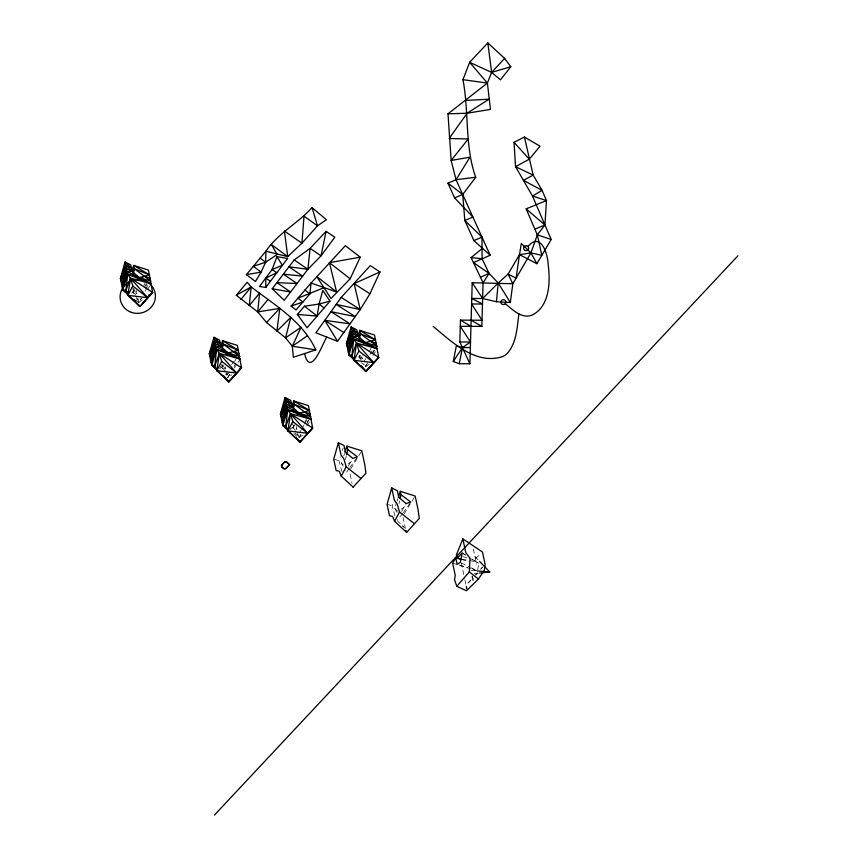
<?xml version="1.0" encoding="UTF-8"?>
<svg xmlns="http://www.w3.org/2000/svg" width="858" height="858" viewBox="0 0 858 858"><rect width="100%" height="100%" fill="white"/><g stroke="black" fill="none" stroke-linecap="round" stroke-linejoin="round"><path stroke-width="0.64" stroke-dasharray="4.29 3.22" d="M477.767 569.744L478.625 563.277L472.082 559.148M345.442 459.652L346.31 455.855M399.067 503.571L399.635 501.04M343.125 466.194L341.387 463.073L342.192 460.66M343.801 455.823L344.605 453.399M397.039 512.419L394.723 508.268L396.728 502.22M397.136 501.008L397.94 498.584M341.988 471.685L338.824 460.553L340.122 456.799M342.299 450.547L343.168 448.048M394.884 515.755L392.16 505.737L393.457 501.984M133.987 289.596L132.915 291.988L130.942 293.543M222.876 364.897L221.804 367.299L218.854 369.637M293.994 425.15L292.91 427.541L290.948 429.107M360.467 359.191L358.976 356.96L360.049 354.569M143.833 285.36L145.099 283.033M369.272 351.49L371.16 348.016M145.774 286.186L147.04 283.923M219.476 368.522L221.364 365.176M228.292 372.822L227.027 375.085L223.959 373.037M234.663 361.497L235.929 359.234M289.961 429.879L291.216 427.659M299.41 433.065L301.319 429.665M301.952 428.539L303.861 425.139M304.504 424.013L307.046 419.487M369.927 354.558L372.469 350.032M348.316 466.162L351.448 460.596M401.651 511.347L405.416 504.665M135.8 299.764L138.717 302.477L141.27 297.973M145.088 291.216L148.273 285.585M229.515 374.41L227.606 377.788L226.426 372.265M233.977 366.527L235.896 363.149M302.992 434.952L298.713 438.03L300.632 434.652M306.37 424.517L308.912 420.012M365.411 366.323L366.688 364.071M372.426 353.936L374.978 349.431M350.793 468.725L361.808 450.836M404.129 513.91L415.143 496.021M144.251 287.065L146.493 283.762M145.603 288.771L147.844 285.478M137.73 297.898L138.717 302.477L141.699 298.08M147.673 289.285L149.914 285.982M231.649 364.575L233.891 361.272M228.518 372.887L227.027 375.085L225.536 372.855M229.847 374.485L227.606 377.788L231.885 374.71M234.32 367.889L237.312 363.492M238.052 362.387L240.294 359.094M304.998 421.525L306.488 419.326M307.1 422.136L308.59 419.937M298.713 438.03L300.954 434.738M306.928 425.943L309.92 421.546M364.339 360.832L365.84 358.633M371.664 353.753L374.646 349.356M365.529 366.355L367.76 363.052M372.994 355.362L375.976 350.954M134.406 289.875L132.915 291.988L136.647 297.544M223.294 365.186L221.804 367.299L224.785 371.75M295.152 424.378L292.91 427.541L294.401 429.772M361.282 359.448L358.976 356.96L360.467 354.847M349.227 468.511L346.246 472.726L345.227 470.527M349.978 467.449L357.421 456.906M402.563 513.695L397.619 519.476M403.303 512.644L410.757 502.091M475.793 574.871L477.488 572.951M480.877 569.09L482.571 567.17M470.87 579.987L467.31 583.912L470.71 580.534M475.321 575.075L477.102 573.112M480.662 569.186L482.443 567.224M469.015 558.419L474.056 559.856L480.619 553.753M347.93 464.049L353.206 460.081M401.265 509.234L406.542 505.265M138.717 302.477L142.996 299.399M365.851 366.688L370.13 363.61M474.174 573.605L478.067 573.198M470.978 570.409L475.976 570.827M462.065 559.159L468.221 560.317M469.455 560.553L475.611 561.711L478.625 563.277M333.741 459.223L338.824 460.553M387.076 504.418L392.16 505.737M462.709 556.628L467.749 558.065M461.722 559.502L468.929 561.647M452.627 563.17L467.846 567.91M459.545 565.132L476.394 570.634M358.976 356.96L362.88 358.59L362.151 355.191M136.09 290.208L136.819 293.608L132.915 291.988L137.527 296.954M225.214 366.656L225.708 368.919L221.804 367.299L225.654 371.439M296.085 425.772L296.814 429.172L292.91 427.541L295.227 430.03M476.383 570.527L472.758 569.004L472.039 565.647M461.432 562.987L469.508 567.009M470.667 567.588L476.437 570.463M462.258 552.949L465.529 555.019M131.328 287.108L134.18 288.974M463.374 553.678L465.594 555.137M472.275 559.523L475.611 561.711L474.056 559.856M361.132 362.709L364.2 364.747L363.599 361.937M136.09 298.412L138.138 299.774M295.077 433.29L298.134 435.328L295.152 430.877M402.413 526.04L405.384 528.41M293.854 433.505L296.771 436.218M397.147 520.656L403.55 526.683M394.723 508.268L398.294 511.765M341.387 463.073L343.168 464.832M474.967 556.606L478.667 560.456M359.652 355.03L362.88 358.59M291.184 422.94L296.814 429.172M221.675 364.468L225.708 368.919M132.786 289.157L136.819 293.608M473.369 549.109L476.576 564.114M461.282 562.998L464.628 578.582M464.907 579.879L466.023 585.07M403.003 517.277L405.191 527.509M350.15 474.356L352.048 483.226M297.533 432.518L298.52 437.13"/><path stroke-width="1.29" d="M246.396 274.657L261.089 272.136L253.335 266.323L265.648 262.216L265.905 251.212C278.013 233.237 297.844 223.434 312.022 207.615L326.394 219.723L317.514 225.804L301.941 243.189L287.72 256.617L265.905 251.212L246.396 274.657L255.448 281.467L261.089 272.136L265.648 262.216L277.145 254.515L271.385 244.541L287.72 256.617L284.384 231.006L301.941 243.189L304.011 216.173L317.514 225.804L312.022 207.615M470.356 347.576L462.505 347.522L456.317 345.946L453.292 361.454L459.223 363.717L469.894 363.781L459.834 341.988L460.456 320.131L482.014 320.249L471.589 303.979L482.475 304.043L471.75 298.455L482.636 298.509L496.439 301.748L510.306 302.52L512.837 283.73L530.92 252.874L537.322 234.867L544.937 225L546.46 200.579L542.084 190.369L533.172 175.075L524.41 137.012L514.06 142.321L515.529 166.688L532.475 196.021L551.179 239.479L536.926 263.706L519.498 254.665L521.321 243.468L530.92 252.874L536.926 263.706M469.894 363.781L472.2 282.743L512.837 283.73L508.108 274.088L519.498 254.665L530.92 252.874L541.838 255.341L537.322 234.867L526.147 208.859L546.46 200.579L532.475 196.021L542.084 190.369L523.487 180.341L533.172 175.075L515.529 166.688L529.289 159.202L540.025 146.203L524.41 137.012M453.292 361.454L462.505 347.522L470.516 342.042L460.285 326.276L481.842 326.394L483.075 282.797L471.096 257.614L482.035 248.627L481.981 237.13L464.821 220.495L462.709 194.476L475.718 177.284C464.543 145.935 469.208 112.023 462.945 79.676L469.637 62.323L487.837 42.9L504.622 58.408L510.81 66.752L500.429 79.837L491.623 72.372L469.637 62.323L487.398 83.065L490.465 109.395L467.106 113.235L448.005 113.803L451.136 160.446L456.027 179.708L490.186 255.276L473.466 262.612L489.071 273.38L498.219 283.001L510.306 302.52M456.799 586.271L469.315 571.911L470.034 558.365L465.787 552.573L462.848 538.878L482.486 552.016L485.113 564.274L484.341 570.366L478.421 579.032L466.42 590.797L456.799 586.271L454.515 579.783L455.255 575.418L452.627 563.17L455.716 557.711L461.722 559.502M496.439 301.748L498.219 283.001L508.108 274.088L516.066 278.217L519.498 254.665M315.798 349.86L292.31 346.214L301.072 327.252L285.553 337.859L290.798 317.353L276.919 331.124L279.783 308.344L257.743 311.937L259.545 293.157L249.249 305.63L251.201 286.958L247.147 282.271L236.282 295.249L257.743 311.937L266.527 322.511L285.553 337.859L292.31 346.214L293.361 357.26L315.798 349.86C302.777 321.46 274.968 305.255 251.201 286.958L236.282 295.249M518.908 313.899C517.052 327.327 516.741 342.782 507.239 353.453A16.517 15.68 -12.1 0 1 502.702 356.585C475.718 365.358 452.23 342.085 433.14 326.394M272.233 288.771L290.572 291.999L276.898 282.647L297.04 283.526L283.365 274.174L302.659 276.147L288.985 266.795L307.883 269.305L310.113 248.37L326.083 231.317L334.813 237.248L321.064 255.834L307.883 269.305L284.234 300.321L272.233 288.771L294.208 259.953L310.113 248.37L321.064 255.834L326.083 231.317M336.604 291.977L311.046 283.043L291.098 306.102L296.031 309.952L309.899 293.919L311.046 283.043L345.324 245.678L360.242 257.175L350.161 278.775L330.963 298.52L316.688 276.49L336.604 291.977L329.429 262.655L360.242 257.175M137.291 279.086L139.371 277.617L149.507 274.914L133.687 265.401L134.416 268.79L150.826 281.081L127.67 274.228L122.844 289.865L125.901 290.422L127.66 292.428L125.901 290.422L130.491 278.121L152.627 292.471L139.972 306.531L122.844 289.865L120.399 278.485L125.751 265.261L132.121 271.428L127.091 271.525L122.265 287.162L127.67 274.228L130.491 278.121L151.405 283.784L139.371 277.617L132.121 271.428L130.695 264.8L125.043 261.98L127.67 274.228L125.901 290.422L127.885 295.334L139.972 306.531L152.627 292.471L148.466 270.088L133.687 265.401L131.671 271.45M238.438 358.644L239.714 356.392L216.559 349.538L211.733 365.176L214.79 365.733L219.38 353.432L241.516 367.782L228.861 381.842L211.733 365.176L209.288 353.796L214.639 340.572L221.01 346.739L215.98 346.836L211.154 362.473L216.559 349.538L219.38 353.432L240.294 359.094L228.26 352.928L221.01 346.739L219.594 340.111L213.932 337.291L216.559 349.538L214.79 365.733L216.784 370.645L228.861 381.842L241.516 367.782L237.355 345.399L222.576 340.712L220.56 346.761M297.297 414.65L299.367 413.181L309.513 410.478L293.683 400.954L294.412 404.354L310.832 416.634L287.666 409.781L282.84 425.418L285.896 425.976L290.497 413.685L312.623 428.035L299.978 442.084L282.84 425.418L280.405 414.039L285.746 400.815L292.128 406.992L287.087 407.078L282.261 422.715L287.666 409.781L290.497 413.685L311.411 419.337L299.367 413.181L292.128 406.992L290.701 400.354L285.049 397.533L287.666 409.781L285.896 425.976L287.891 430.888L299.978 442.084L312.623 428.035L308.472 405.641L293.683 400.954L291.677 407.003M375.611 348.305L376.887 346.053L353.732 339.2L348.906 354.837L351.962 355.394L356.563 343.103L378.689 357.454L366.034 371.503L348.906 354.837L346.471 343.457L351.812 330.233L358.183 336.411L353.153 336.497L348.327 352.134L353.732 339.2L356.563 343.103L377.466 348.756L365.433 342.599L358.183 336.411L356.767 329.772L351.104 326.952L353.732 339.2L351.962 355.394L353.957 360.306L366.034 371.503L378.689 357.454L374.538 335.06L359.749 330.373L357.732 336.422M127.885 295.334L130.491 278.121L147.63 297.694L127.885 295.334L132.84 286.057L130.491 278.121M216.784 370.645L219.38 353.432L236.518 373.005L216.784 370.645L221.729 361.368L219.38 353.432M287.891 430.888L290.497 413.685L307.636 433.258L287.891 430.888L292.846 421.61L290.497 413.685M353.957 360.306L356.563 343.103L373.702 362.677L353.957 360.306L358.912 351.029L356.563 343.103M297.383 314.446L317.149 316.055L319.09 304.032L322.78 290.433L329.987 301.137L307.089 327.756L297.383 314.446L304.451 306.22L319.09 304.032L329.987 301.137M459.223 363.717L462.505 347.522M133.258 273.852L134.416 268.79L149.507 274.914M222.147 349.163L223.305 344.101L222.576 340.712L238.395 350.225L228.26 352.928L226.18 354.397M293.264 409.405L294.412 404.354L309.513 410.478M359.32 338.824L360.478 333.773L359.749 330.373L375.568 339.897L365.433 342.599L363.352 344.069M346.6 454.59L347.747 449.538L347.018 446.139L361.808 450.836L364.747 464.532L365.958 473.219L353.067 487.119M400.214 498.519L401.083 494.723L400.354 491.323L415.143 496.021L418.082 509.716L419.294 518.404L406.638 532.464L405.898 530.351M347.747 449.538L357.421 456.906L352.702 458.365L345.463 452.177L344.037 445.538L338.374 442.717L333.741 459.223L336.175 470.613L339.232 471.16L341.227 476.083L353.314 487.28M401.083 494.723L410.757 502.091L406.038 503.549L398.788 497.361L397.372 490.733L391.709 487.902L387.076 504.418L389.511 515.797L392.567 516.344L394.562 521.267L406.638 532.464M132.121 271.428L126.469 268.608L121.632 284.245L127.091 271.525L139.371 277.617M221.01 346.739L215.358 343.919L210.532 359.556L215.98 346.836L228.26 352.928M292.128 406.992L286.465 404.172L281.639 419.809L287.087 407.078L299.367 413.181M358.183 336.411L352.531 333.59L347.704 349.227L353.153 336.497L365.433 342.599M345.013 452.187L347.018 446.139M398.337 497.372L400.354 491.323M276.962 256.66L272.083 269.562L259.47 286.497L265.83 287.409L287.591 258.451L276.962 256.66L282.314 265.272L272.083 269.562L276.78 272.705L265.712 278.11L265.83 287.409M448.005 113.803L487.398 83.065L491.623 72.372L504.622 58.408M462.848 538.878L456.413 554.836L457.142 558.236L460.832 558.923M126.469 268.608L120.924 280.898L125.751 265.261L131.403 268.082L125.043 261.98L120.399 278.485L122.78 275.321M215.358 343.919L209.813 356.209L214.639 340.572L220.292 343.393L213.932 337.291L209.288 353.796L211.669 350.632M286.465 404.172L280.92 416.462L285.746 400.815L291.409 403.646L285.049 397.533L280.405 414.039L282.775 410.885M352.531 333.59L346.986 345.871L351.812 330.233L357.464 333.065L351.104 326.952L346.471 343.457L348.841 340.304M369.948 293.768L379.987 271.954L370.27 265.605L341.227 297.415L315.873 332.818L337.526 341.291L360.231 309.588L369.948 293.768L354.129 283.633L379.987 271.954M326.705 337.055C322.383 344.38 310.317 378.303 304.579 353.56M132.818 272.179L134.416 268.79M221.707 347.49L223.305 344.101L238.395 350.225M292.825 407.732L294.412 404.354M358.891 337.151L360.478 333.773L375.568 339.897M341.227 476.083L346.182 466.806L343.833 458.869L341.001 454.976L338.374 442.717M394.562 521.267L399.517 511.99L397.168 504.054L394.337 500.16L391.709 487.902M490.186 255.276L473.906 240.594L464.821 220.495L472.908 217.042L454.622 197.93L447.94 183.162L456.027 179.708L469.948 157.218L451.136 160.446L468.286 138.953L449.131 138.524L467.106 113.235L488.974 99.206L465.261 100.429M483.075 282.797L489.071 273.38L482.099 258.73L482.035 248.627M238.224 358.59L239.714 356.392L223.305 344.101M375.396 348.251L376.887 346.053L360.478 333.773M240.916 299.431L251.201 286.958M257.743 311.937L268.039 299.463M282.025 464.939L284.47 462.323A1.673 1.587 -12.1 0 1 285.21 461.926A1.855 1.759 -12.1 0 1 286.615 462.119M142.31 303.593L152.627 292.471L148.348 295.549M312.623 428.035L299.732 441.934L296.278 437.945M378.689 357.454L365.798 371.342L361.475 366.366M266.527 322.511L279.783 308.344M289.071 464.189L286.679 461.872M214.414 815.1L737.912 255.791M457.142 558.236L462.258 552.949L460.274 562.419L457.132 564.35L455.716 557.711M498.219 283.001L482.636 298.509L472.2 282.743M527.97 246.45C540.787 231.499 547.812 253.818 548.165 264.532A115.54 109.695 -12.1 0 1 549.023 274.367C549.742 289.135 546.868 307.947 532.089 315.101C521.632 319.23 512.719 309.609 505.265 303.743M141.978 277.745L144.09 276.158L150.225 278.271M239.371 369.326L241.516 367.782L228.625 381.681L224.303 376.694M292.31 346.214L307.443 335.725M480.437 277.252L489.071 273.38M291.098 306.102L302.895 302.016L297.962 298.166L323.756 287.816M454.622 197.93L462.709 194.476L447.94 183.162M473.906 240.594L481.981 237.13M534.856 229.118L544.937 225L526.147 208.859M510.81 66.752L491.623 72.372L487.837 42.9M456.027 179.708L475.718 177.284M479.365 573.058L489.746 571.986L479.59 561.411M459.834 341.988L470.516 342.042M477.23 570.935L489.746 571.986M471.096 257.614L482.099 258.73M462.945 79.676L487.398 83.065M337.526 341.291L324.807 320.334L350.021 323.852L331.006 311.679L355.223 316.581L336.218 304.408L360.231 309.588L354.129 283.633M537.322 234.867L551.179 239.479M370.152 341.13L376.287 343.243M232.979 351.469L239.114 353.571M304.097 411.711L310.221 413.824M353.732 339.2L377.466 348.756M127.67 274.228L151.405 283.784M216.559 349.538L240.294 359.094M287.666 409.781L311.411 419.337M471.139 320.184L481.842 326.394M460.456 320.131L470.956 326.33M351.962 356.756L348.906 354.837L353.871 358.783M125.89 291.774L122.844 289.865L127.799 293.801M214.779 367.085L211.733 365.176L216.688 369.112M285.896 427.338L282.84 425.418L287.805 429.365M341.227 297.415L360.231 309.588M324.807 320.334L343.822 332.507M265.712 278.11L270.42 281.252M294.208 259.953L307.883 269.305M260.167 258.108L265.648 262.216M319.09 304.032L324.12 307.947M304.451 306.22L317.149 316.055M329.429 262.655L350.161 278.775M304.965 290.068L309.899 293.919M469.315 571.911L478.421 579.032M358.912 351.029L373.702 362.677M132.84 286.057L147.63 297.694M221.729 361.368L236.518 373.005M292.846 421.61L307.636 433.258M346.182 466.806L360.971 478.442M399.517 511.99L414.307 523.627M289.071 464.199L286.54 462.097A1.684 1.598 -12.1 0 0 285.907 461.883M514.06 142.321L529.289 159.202M360.757 365.465L366.034 371.503M296.46 438.063L299.978 442.084M223.584 375.793L228.861 381.842M133.816 299.485L135.575 301.49M138.213 304.515L139.972 306.531M133.676 299.388L139.725 306.37M472.232 576.297L473.08 580.233M466.302 586.368L466.859 588.963M285.95 461.636A2.124 2.016 -12.1 0 0 285.146 461.679A1.898 1.802 -12.1 0 0 284.448 462.012L281.692 464.95A1.888 1.791 -12.1 0 0 281.435 465.647A2.188 2.07 -12.1 0 0 281.478 466.409A1.931 1.834 -12.1 0 0 281.928 467.213L283.698 468.672A1.888 1.791 -12.1 0 0 284.416 468.908L284.62 468.918A2.338 2.22 -12.1 0 0 285.231 468.854A1.995 1.888 -12.1 0 0 286.1 468.414L289.8 464.468L285.929 468.221A1.77 1.684 -12.1 0 1 285.178 468.607L284.459 468.661A1.684 1.598 -12.1 0 1 283.687 468.361L282.132 467.042A1.673 1.587 -12.1 0 1 281.735 466.344L281.703 466.184A1.888 1.791 -12.1 0 1 281.703 465.68A1.673 1.587 -12.1 0 1 282.035 465.004M525.257 250.493A2.574 2.435 -12.1 0 0 528.646 247.683A2.574 2.435 -12.1 0 0 524.463 246.343A2.574 2.435 -12.1 0 0 525.257 250.493M502.509 304.451A2.574 2.435 -12.1 0 0 505.898 301.651A2.574 2.435 -12.1 0 0 501.716 300.3A2.574 2.435 -12.1 0 0 502.509 304.451M131.392 312.366A17.718 16.817 -12.1 0 0 155.223 293.565A17.718 16.817 -12.1 0 0 126.673 283.623A17.718 16.817 -12.1 0 0 131.392 312.366"/></g></svg>
